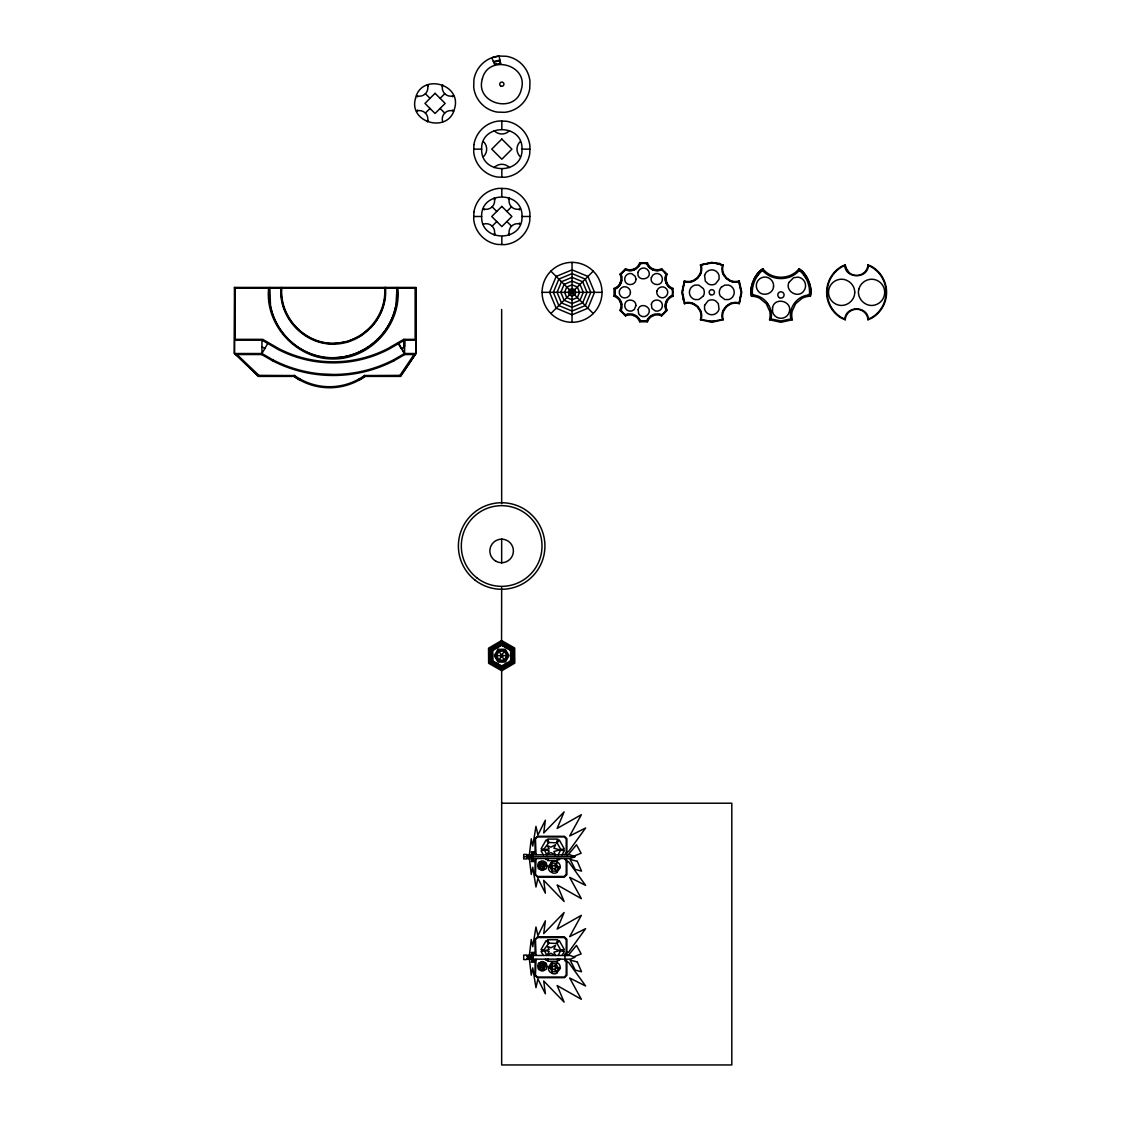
<?xml version="1.0" encoding="UTF-8"?>
<svg xmlns="http://www.w3.org/2000/svg" width="1121" height="1121" viewBox="0 0 1121 1121"><rect width="100%" height="100%" fill="white"/><g stroke="black" fill="none" stroke-linecap="round" stroke-linejoin="round"><path stroke-width="1.5" d="M403.77 347.916L403.812 339.341L415.148 339.341L415.148 288.209L397.801 288.209C401.626 324.936 370.056 359.252 333.217 358.958C296.378 359.252 264.794 324.936 268.634 288.209L235.214 288.209L235.214 339.341L262.734 339.341L278.611 348.547A119.134 119.134 0 0 0 387.866 348.547L403.812 339.341M540.504 868.397C536.931 872.502 537.099 858.63 540.574 862.82L538.753 865.86C542.438 874.941 550.075 860.396 540.574 862.82M540.504 969.034C536.931 973.14 537.099 959.268 540.574 963.457L538.753 966.512C542.438 975.578 550.075 961.033 540.574 963.457M540.742 868.537C538.066 870.863 546.417 870.961 543.797 868.579M540.812 862.68C538.192 860.297 546.558 860.396 543.881 862.722M540.742 969.175C538.066 971.501 546.417 971.599 543.797 969.217M540.812 963.317C538.192 960.935 546.558 961.033 543.881 963.359M544.049 868.439C547.524 872.628 547.693 858.756 544.119 862.862M544.049 969.076C547.524 973.266 547.693 959.394 544.119 963.5M397.044 287.424C401.122 323.969 369.986 358.482 333.217 358.174C296.434 358.482 265.299 323.969 269.376 287.424M500.597 665.412L500.274 668.48L500.428 666.939L492.595 662.483L491.362 663.408L493.829 661.558M502.712 645.906L503.049 642.837L502.881 644.379L510.728 648.835L511.961 647.91L509.495 649.76M762.714 270.511L762.855 268.76C771.542 280.054 790.333 280.054 799.021 268.76L802.118 271.142A29.959 29.959 0 0 1 810.903 292.329L810.385 296.21A18.987 18.987 0 0 0 802.174 298.242L795.672 303.637L792.141 311.316A18.987 18.987 0 0 0 792.309 319.779L780.931 322.288L769.567 319.779A18.987 18.987 0 0 0 769.735 311.316L766.203 303.637L759.688 298.242A18.987 18.987 0 0 0 751.49 296.21L750.972 292.329A29.959 29.959 0 0 1 759.744 271.142L762.855 268.76A22.49 22.49 0 0 0 753.494 280.965A22.49 22.49 0 0 0 751.49 296.21L752.639 295.005L752.289 292.329A28.642 28.642 0 0 1 760.683 272.067L762.714 270.511C771.78 281.245 790.095 281.245 799.161 270.511L799.021 268.76A22.49 22.49 0 0 1 808.381 280.965A22.49 22.49 0 0 1 810.385 296.21L809.236 295.005L809.586 292.329A28.642 28.642 0 0 0 801.193 272.067L799.161 270.511M529.378 854.72L531.27 838.83L532.755 846.089L535.964 826.345L537.926 834.991L545.366 820.194L543.727 832.987L564.115 811.884L557.151 828.433L581.351 814.701L569.678 836L585.624 827.985L568.445 851.764L566.89 851.764M529.378 955.358L531.27 939.468L532.755 946.727L535.964 926.983L537.926 935.643L545.366 920.845L543.727 933.625L564.115 912.522L557.151 929.071L581.351 915.339L569.678 936.638L585.624 928.636L568.445 952.402L566.89 952.402M481.652 149.135C480.671 123.212 522.989 123.212 522.008 149.135C522.989 175.058 480.671 175.058 481.652 149.135L473.777 149.135M481.652 216.493C480.671 190.584 522.989 190.584 522.008 216.493C522.989 242.416 480.671 242.416 481.652 216.493L473.777 216.493M614.098 288.447L614.098 296.21A10.271 10.271 0 0 1 619.983 310.405L625.476 315.898A10.271 10.271 0 0 1 639.685 321.783L647.434 321.783A10.271 10.271 0 0 1 661.642 315.898L667.121 310.405A10.271 10.271 0 0 1 673.006 296.21L673.006 288.447A10.271 10.271 0 0 1 667.121 274.239L661.642 268.76A10.271 10.271 0 0 1 647.434 262.875L639.685 262.875A10.271 10.271 0 0 1 625.476 268.76L619.983 274.239A10.271 10.271 0 0 1 614.098 288.447L614.995 289.12L614.995 295.524L615.877 295.902A11.238 11.238 0 0 1 621.454 309.368L621.09 310.265L623.066 312.829L625.616 314.791L626.513 314.426A11.238 11.238 0 0 1 639.979 320.003L640.357 320.886L643.552 321.307L646.761 320.886L647.139 320.003A11.238 11.238 0 0 1 660.591 314.426L661.488 314.791L664.052 312.829L666.014 310.265L665.664 309.368A11.238 11.238 0 0 1 671.241 295.902L672.124 295.524L672.544 292.329L672.124 289.12L671.241 288.742A11.238 11.238 0 0 1 665.664 275.29L666.014 274.393L664.052 271.828L661.488 269.867L660.591 270.231A11.238 11.238 0 0 1 647.139 264.654L646.761 263.757L643.552 263.337L640.357 263.757L639.979 264.654A11.238 11.238 0 0 1 626.513 270.231L625.616 269.867L623.066 271.828L621.09 274.393L621.454 275.29A11.238 11.238 0 0 1 615.877 288.742L614.995 289.12M614.714 288.91L614.714 295.748M682.493 290.801L684.637 281.469L686.584 281.875A13.312 13.312 0 0 0 693.633 280.796L697.556 278.078M741.135 293.856L738.991 303.188M625.476 315.898L625.616 314.791M661.488 269.867L661.642 268.76M769.567 319.779L771.024 318.967C773.616 307.574 764.312 295.454 752.639 295.005M845.234 319.779L844.814 318.967C845.809 305.571 867.416 305.571 868.411 318.967L867.976 319.779A11.392 11.392 0 0 0 864.375 312.241C860.143 308.261 853.067 308.261 848.835 312.241A11.392 11.392 0 0 0 845.234 319.779L841.633 318.28A29.959 29.959 0 0 1 841.633 266.378L845.234 264.878A11.392 11.392 0 0 0 848.835 272.417C853.067 276.397 860.143 276.397 864.375 272.417A11.392 11.392 0 0 0 867.976 264.878L871.592 266.378A29.959 29.959 0 0 1 871.592 318.28L867.976 319.779M867.976 264.878L868.411 265.691C867.332 279.423 845.164 278.877 844.688 265.102M700.443 319.779L701.62 317.579A13.564 13.564 0 0 0 700.513 310.405L697.738 306.397L693.731 303.623A13.564 13.564 0 0 0 686.556 302.516L684.37 303.693A12.863 12.863 0 0 1 693.451 304.267L697.248 306.888L699.868 310.699A12.863 12.863 0 0 1 700.443 319.779L711.807 322.288L723.185 319.779A12.863 12.863 0 0 1 723.746 310.699L726.38 306.888L730.177 304.267A12.863 12.863 0 0 1 739.257 303.693L741.78 292.329L739.257 280.965A12.863 12.863 0 0 1 730.177 280.39L726.38 277.756L723.746 273.958A12.863 12.863 0 0 1 723.185 264.878L711.807 262.37L700.443 264.878A12.863 12.863 0 0 1 699.868 273.958L697.248 277.756L693.451 280.39A12.863 12.863 0 0 1 684.37 280.965L681.848 292.329L684.37 303.693M723.185 264.878L722.008 267.064A13.564 13.564 0 0 0 723.115 274.253L725.876 278.26L729.897 281.035A13.564 13.564 0 0 0 737.072 282.142L739.257 280.965M261.936 353.577L261.95 340.125L234.821 340.139M236.979 354.53L261.669 354.53L261.95 353.521L272.809 359.799A131.788 131.788 0 0 0 320.704 373.868L333.245 374.47A131.788 131.788 0 0 0 393.667 359.799L404.527 353.521L415.933 353.521L415.933 287.424L234.429 287.424L234.429 353.521L258.559 376.404L294.038 376.404A61.207 61.207 0 0 0 364.998 376.404L400.477 376.404L415.933 353.521L414.013 354.53L399.945 375.381L364.451 375.549A60.226 60.226 0 0 1 294.585 375.549L258.965 375.381L236.979 354.53L234.429 353.521L261.95 353.521M700.443 264.878L711.807 263.071L719.57 263.379M294.333 375.381L294.038 376.404L294.585 375.549M333.217 358.174L333.217 357.725C363.302 357.571 390.528 334.773 395.937 305.178L397.016 287.887L385.456 287.887M498.341 664.122L497.304 666.785L497.822 665.454M505.501 645.864L506.019 644.533L502.979 642.978M504.982 647.195L506.019 644.533M258.559 376.404L258.965 375.381M633.897 315.646L634.276 314.749M652.842 269.909L653.207 269.012M684.37 280.965L682.563 292.329L684.791 302.894M739.257 303.693L741.065 292.329L738.837 281.763M557.095 858.518L557.697 860.662L547.665 860.662L548.281 858.518M556.45 842.488L557.697 839.083L547.665 839.083L548.926 842.488L557.053 842.852L560.808 849.522L558.216 854.833M557.095 959.156L557.697 961.3L547.665 961.3L548.281 959.156M556.45 943.125L557.697 939.72L547.665 939.72L548.926 943.125L557.053 943.49L560.808 950.16L558.216 955.47M261.669 354.53L272.347 360.696L272.809 359.799M556.254 870.947C559.659 873.96 548.912 873.96 552.317 870.947C564.311 873.315 554.264 855.449 549.724 866.813L552.317 870.947M556.254 863.408C559.659 860.382 548.912 860.382 552.317 863.408M556.254 971.585C559.659 974.611 548.912 974.611 552.317 971.585C564.311 973.953 554.264 956.087 549.724 967.451L552.317 971.585M556.254 964.046C559.659 961.019 548.912 961.019 552.317 964.046M844.814 265.691L845.234 264.878L845.795 267.667L848.835 272.417M699.098 276.228L700.275 274.141A13.312 13.312 0 0 0 701.059 271.871M559.982 858.518L559.309 859.709L558.048 858.518M562.055 854.833L564.325 850.825L560.808 850.222M559.982 959.156L559.309 960.361L558.048 959.156M562.055 955.47L564.325 951.463L560.808 950.874M299.868 378.898L299.363 379.781L293.8 376.236M496.477 655.687L499.041 651.189L504.226 651.147L506.846 655.617L504.282 660.129L499.097 660.171L496.477 655.687L500.344 655.673L500.989 654.524L499.041 651.189M495.202 663.968L494.333 665.103L496.085 662.847M499.097 660.171L501.017 656.794L500.344 655.673M506.846 655.617L502.979 655.645L502.306 654.524L504.226 651.147M504.282 660.129L502.32 656.794L502.979 655.645M508.107 647.349L508.99 646.214L507.238 648.47M261.445 354.39L267.751 343.474M545.381 858.518L546.053 859.709L547.314 858.518M557.053 842.852L559.309 840.035L564.325 848.919L560.808 849.522M545.381 959.156L546.053 960.361L547.314 959.156M557.053 943.49L559.309 940.673L564.325 949.557L560.808 950.16M549.724 867.374C545.927 866.281 551.182 875.165 552.008 870.765M556.562 863.59C557.487 859.12 562.854 868.425 558.538 866.995M549.724 968.012C545.927 966.919 551.182 975.816 552.008 971.403M556.562 964.228C557.487 959.772 562.854 969.076 558.538 967.633M548.926 842.488L543.951 849.158L546.894 854.833M548.926 943.125L543.951 949.795L546.894 955.47M646.761 263.757L647.434 262.875M639.685 321.783L640.357 320.886M620.754 274.351L625.574 269.516M756.731 276.621L758.581 274.211M684.791 281.763L686.556 282.142A13.564 13.564 0 0 0 693.731 281.035L697.738 278.26L700.513 274.253A13.564 13.564 0 0 0 701.62 267.064L701.256 265.313M738.837 302.894L737.072 302.516A13.564 13.564 0 0 0 729.897 303.623L725.876 306.397L723.115 310.405A13.564 13.564 0 0 0 722.008 317.579L723.185 319.779M234.892 353.956L237.61 355.988M258.096 375.955L240.048 358.3M425.405 113.053L430.016 108.443M440.105 98.354L444.729 93.744M492.175 226.162L496.785 221.538M506.874 211.449L511.484 206.839M550.873 313.516L593.247 271.142M661.53 315.141L664.263 313.039M614.098 296.21L614.995 295.524M672.124 289.12L673.006 288.447M564.942 955.19L566.89 953.831L566.89 939.342L564.494 936.946L537.477 936.946L535.081 939.342L535.081 953.831L536.034 955.19L535.46 939.552L537.449 937.548L564.353 937.548L566.217 939.762L566.217 952.738L564.942 953.831L564.942 960.795L566.217 961.888L566.217 974.864L564.353 977.092L537.449 977.092L535.46 975.088L536.034 959.45L535.081 960.795L535.081 975.284L537.477 977.68L564.494 977.68L566.89 975.284L566.89 960.795L564.942 959.45M365.25 376.236L359.687 379.781L359.182 378.898M543.951 849.494L541.051 848.919L546.053 840.035L547.665 840.035M543.951 850.25L541.051 850.825L543.307 854.833M557.697 859.709L558.51 859.232M543.951 950.132L541.051 949.557L546.053 940.673L547.665 940.673M543.951 950.902L541.051 951.463L543.307 955.47M557.697 960.361L558.51 959.884M501.591 645.262L492.623 650.516L492.694 660.914L501.732 666.056L510.7 660.787L510.63 650.404L501.591 645.262L501.563 641.997L513.446 648.751L513.53 662.413L501.746 669.321L489.877 662.567L489.779 648.905L501.563 641.997L501.662 587.684M489.877 662.567L492.694 660.914M510.63 650.404L513.446 648.751M509.579 661.446L512.059 663.268L510.826 662.357L503.035 666.925L503.147 668.326L506.089 666.603L505.627 665.398M508.219 663.884L509.046 664.865L511.989 663.142M415.709 340.139L404.597 340.125L388.342 349.472A120.171 120.171 0 0 1 278.134 349.472L261.95 340.125M272.347 360.696A132.796 132.796 0 0 0 394.13 360.696L405.045 354.39L398.726 343.474M549.724 866.981L548.211 866.687L551.672 862.147M556.913 872.194L560.374 867.654L558.538 867.36M549.724 967.619L548.211 967.325L551.672 962.785M556.913 972.846L560.374 968.306L558.538 967.998M512.059 654.089L513.32 653.865L513.306 650.46L512.045 651.077L512.101 660.101L513.53 660.703L510.686 659.498M492.68 659.61L489.863 660.858L491.278 660.241L491.208 651.217L489.793 650.614L492.637 651.819M510.63 651.707L513.46 650.46M566.946 854.833L568.795 854.048L576.502 844.786L581.14 853.263L573.658 856.178M566.946 955.47L568.795 954.686L576.502 945.437L581.14 953.901L573.658 956.816M700.947 265.145L708.752 263.211M620.249 301.983L621.146 301.619M665.972 283.038L666.869 282.674M845.36 265.467L841.913 266.882A29.37 29.37 0 0 0 841.913 317.775L844.814 318.967M722.372 319.345L711.807 321.587L701.256 319.345M792.309 319.779L790.837 318.967L780.931 320.97L771.024 318.967M868.411 318.967L871.297 317.775A29.37 29.37 0 0 0 871.297 266.882L868.411 265.691M791.356 275.948L787.811 277.279M533.176 854.833L570.169 854.833L574.961 856.682L570.169 858.518L533.176 858.518M491.264 658.742L492.68 658.321M543.951 849.872L549.192 848.863L547.37 845.71L550.943 847.126L555.624 844.702L553.9 848.219L559.757 849.872L553.9 851.526L555.526 854.833M493.394 61.557L499.952 60.086M489.751 657.537L491.25 657.228M489.835 657.452L492.665 657.018M510.658 654.3L513.32 653.865M666.014 274.393L667.121 274.239M619.983 310.405L621.09 310.265M646.971 321.166L640.147 321.166M716.403 321.237L707.225 321.237M809.236 295.005C797.563 295.454 788.259 307.574 790.837 318.967M807.4 295.538L809.544 295.341M269.404 287.901L280.965 287.915C278.47 317.271 303.763 344.357 333.175 344.133C362.812 344.413 388.132 316.977 385.484 287.452L385.021 287.424A51.986 51.986 0 0 1 371.443 326.912L360.43 335.978L347.356 341.723L333.217 343.671C303.819 343.909 278.751 316.697 281.399 287.424L281.399 287.649M537.898 865.762L538.767 865.734M545.619 865.524L546.712 865.496M537.898 966.4L538.767 966.372M545.619 966.162L546.712 966.134M489.765 653.865L491.236 654.23M489.975 654.132L492.651 654.426M489.737 654.37L490.564 654.272M489.737 654.51L490.564 654.538M500.989 654.524L502.306 654.524M489.779 654.818L490.564 654.86M489.765 655.168L490.564 655.028M489.751 655.393L490.564 655.295M501.017 656.794L502.32 656.794M512.087 657.088L513.502 657.284L510.672 656.892M489.849 658.321L489.793 651.119M489.863 660.717L489.737 658.812M522.008 149.135L529.883 149.135M522.008 216.493L529.883 216.493M234.429 287.789L415.933 287.789M542.102 292.329L602.019 292.329A29.959 29.959 0 0 0 557.081 266.378A29.959 29.959 0 0 0 557.081 318.28A29.959 29.959 0 0 0 602.019 292.329M234.429 353.157L234.821 287.424M415.933 353.157L415.709 287.789M414.013 354.53L404.807 354.53L401.626 348.491L404.569 346.823L404.597 340.125L404.597 353.521M501.662 803.211L731.803 803.211L731.803 1064.95L501.662 1064.95L501.662 669.377M527.767 855.701L526.772 855.701L526.772 854.426L523.703 854.426L523.703 858.924L526.772 858.924L526.772 857.663L527.767 857.663M530.99 855.701L532.363 855.701L531.34 851.82L534.142 851.82L534.142 852.997L533.176 852.997L533.176 860.353L534.142 860.353L534.142 861.531L531.34 861.531L532.363 857.663L530.99 857.663M523.703 856.682L574.961 856.682M566.89 861.587L568.445 861.587L585.624 885.366L569.678 877.351L581.351 898.65L557.151 884.917L564.115 901.48L543.727 880.363L545.366 893.157L537.926 878.36L535.964 887.005L532.755 867.262L531.27 874.52L529.378 858.644M533.176 955.47L570.169 955.47L574.961 957.32L570.169 959.156L533.176 959.156M527.767 956.339L526.772 956.339L526.772 955.064L523.703 955.064L523.703 959.576L526.772 959.576L526.772 958.301L527.767 958.301M530.99 956.339L532.363 956.339L531.34 952.458L534.142 952.458L534.142 953.635L533.176 953.635L533.176 960.991L534.142 960.991L534.142 962.168L531.34 962.168L532.363 958.301L530.99 958.301M566.89 962.224L568.445 962.224L585.624 986.004L569.678 978.002L581.351 999.287L557.151 985.555L564.115 1002.118L543.727 981.001L545.366 993.795L537.926 978.997L535.964 987.643L532.755 967.899L531.27 975.172L529.378 959.282M537.912 865.384L538.767 865.426M545.605 865.804L546.712 865.874M537.912 966.022L538.767 966.078M545.605 966.456L546.712 966.512M752.317 295.341L754.475 295.538M714.862 263.211L722.667 265.145M619.983 274.239L621.09 274.393M666.014 310.265L667.121 310.405M545.324 849.872L549.192 850.895L547.37 854.02L550.943 852.633L555.231 854.833M491.222 652.716L492.637 653.123M719.388 264.066L722.372 265.313M620.249 282.674L621.146 283.038M665.972 301.619L666.869 301.983M555.231 955.47L550.943 953.27L547.37 954.658L549.192 951.547L545.324 950.51L549.192 949.501L547.37 946.348L550.943 947.763L555.624 945.339L553.9 948.856L559.757 950.51L553.9 952.163L555.526 955.47M695.721 305.038L693.633 303.861A13.312 13.312 0 0 0 691.363 303.076M508.92 646.355L511.891 648.036M489.779 648.905L492.623 650.516M510.7 660.787L513.53 662.413M491.432 663.282L494.403 664.963M497.374 666.659L500.344 668.34M261.95 346.823L264.85 348.491M557.697 840.035L558.51 840.512M546.866 859.232L547.665 859.709M557.697 940.673L558.51 941.15M546.866 959.884L547.665 960.361M415.569 354.054L400.842 375.871M493.744 649.872L491.25 648.05L492.497 648.961L500.288 644.393L500.092 642.865L500.47 645.92M672.124 295.524L673.006 296.21M726.072 278.078L729.995 280.796A13.312 13.312 0 0 0 737.043 281.875L738.991 281.469L741.135 290.801M425.405 93.744L430.016 98.354M440.105 108.443L444.729 113.053M492.175 206.839L496.785 211.449M506.874 221.538L511.484 226.162M550.873 271.142L593.247 313.516M762.756 270.021L764.578 271.955M697.556 306.579L700.275 310.517A13.312 13.312 0 0 1 701.059 312.787M495.09 647.434L494.207 646.313L495.986 648.555M507.337 662.763L509.046 664.865M804.219 275.416L806.055 277.826M664.263 271.618L666.364 274.351M639.685 262.875L640.357 263.757M646.761 320.886L647.434 321.783M766.96 303.048L768.347 305.178M364.451 375.549L364.998 376.404L364.703 375.381M551.252 862.385L552.008 863.59M556.562 870.765L557.333 871.956M551.252 963.037L552.008 964.228M556.562 971.403L557.333 972.594M546.866 840.512L548.323 842.852M546.866 941.15L548.323 943.49M506.089 666.603L505.095 664.08M397.829 342.802L401.206 348.659M724.53 276.228L723.353 274.141A13.312 13.312 0 0 1 722.555 271.871M399.945 375.381L400.477 376.404M393.667 359.799L394.13 360.696M633.897 269.012L634.276 269.909M652.842 314.749L653.207 315.646M494.964 65.382L491.811 57.746L498.999 56.05L506.37 56.274A28.277 28.277 0 0 1 529.967 81.357L529.743 88.727A28.277 28.277 0 0 1 504.66 112.324L497.29 112.1A28.277 28.277 0 0 1 473.693 87.032L473.917 79.647A28.277 28.277 0 0 1 498.999 56.05L500.891 64.135M498.228 647.237L497.149 644.589L497.682 645.92M770.253 309.746L770.659 311.12M790.88 317.061L791.244 319.191M661.488 314.791L661.642 315.898M625.476 268.76L625.616 269.867M682.493 293.856L683.306 299.966M502.853 665.398L503.231 668.452M269.867 287.887L270.483 305.178A63.701 63.701 0 0 0 395.923 305.164M513.348 657.284L513.376 660.703M501.732 666.056L501.746 669.321M572.06 262.37L572.06 322.288M563.513 849.396L563.513 850.349M563.513 950.033L563.513 950.986M541.849 849.396L541.849 850.349M541.849 950.033L541.849 950.986M501.83 121.082L501.83 128.957M501.83 169.313L501.83 177.188M501.83 188.44L501.83 196.315M501.83 236.671L501.83 244.546M501.662 309.48L501.662 503.707M501.662 538.697L501.662 563.19M722.555 312.787A13.312 13.312 0 0 1 723.353 310.517L726.072 306.579L729.995 303.861A13.312 13.312 0 0 1 732.265 303.076M734.633 302.712A13.312 13.312 0 0 1 737.043 302.768M686.584 302.768A13.312 13.312 0 0 1 688.981 302.712M647.406 320.144A10.944 10.944 0 0 1 651.581 315.716M652.954 315.029A10.944 10.944 0 0 1 654.412 314.539M659.008 314.356A10.944 10.944 0 0 1 660.507 314.721M628.11 314.356A10.944 10.944 0 0 0 626.611 314.721L625.574 315.141L622.842 313.039L620.754 310.307L621.16 309.27A10.944 10.944 0 0 0 621.538 307.785M632.692 314.539A10.944 10.944 0 0 1 634.15 315.029M635.537 315.716A10.944 10.944 0 0 1 636.798 316.584M638.914 318.826A10.944 10.944 0 0 1 639.699 320.144M615.737 296.182A10.944 10.944 0 0 1 617.054 296.981M620.866 301.731A10.944 10.944 0 0 1 621.623 304.702M621.623 279.956A10.944 10.944 0 0 1 620.866 282.926M620.165 284.3A10.944 10.944 0 0 1 615.737 288.475M621.16 275.374A10.944 10.944 0 0 1 621.538 276.873M639.699 264.514A10.944 10.944 0 0 1 638.914 265.831M635.537 268.942A10.944 10.944 0 0 1 634.15 269.629M632.692 270.119A10.944 10.944 0 0 1 626.611 269.937M659.008 270.301A10.944 10.944 0 0 1 655.939 270.399M652.954 269.629A10.944 10.944 0 0 1 651.581 268.942M650.306 268.073A10.944 10.944 0 0 1 648.204 265.831M670.05 287.677A10.944 10.944 0 0 1 667.822 285.575M666.939 284.3A10.944 10.944 0 0 1 666.252 282.926M665.762 281.469A10.944 10.944 0 0 1 665.944 275.374M665.944 309.27A10.944 10.944 0 0 1 665.762 303.188M666.252 301.731A10.944 10.944 0 0 1 666.939 300.344M670.05 296.981A10.944 10.944 0 0 1 671.367 296.182M508.444 198.992A10.425 10.425 0 0 0 509.48 198.011A8.492 8.492 0 0 0 520.312 208.842A10.425 10.425 0 0 0 519.331 209.879M495.216 198.992A10.425 10.425 0 0 1 494.179 198.011A8.492 8.492 0 0 1 483.347 208.842A10.425 10.425 0 0 1 484.328 209.879M519.331 223.107A10.425 10.425 0 0 0 520.312 224.158A8.492 8.492 0 0 0 509.48 234.976A10.425 10.425 0 0 0 508.444 233.995M495.216 233.995A10.425 10.425 0 0 0 494.179 234.976A8.492 8.492 0 0 0 483.347 224.158M494.179 167.618A10.425 10.425 0 0 1 509.48 167.618M520.312 156.786A10.425 10.425 0 0 1 520.312 141.484M509.48 130.653A10.425 10.425 0 0 1 494.179 130.653M483.347 141.484A10.425 10.425 0 0 1 483.347 156.786M442.725 121.881A8.492 8.492 0 0 1 453.557 111.049A10.425 10.425 0 0 1 452.562 110.012M452.562 96.784A10.425 10.425 0 0 1 453.557 95.747A8.492 8.492 0 0 1 442.725 84.916A10.425 10.425 0 0 1 441.674 85.897M417.573 110.012A10.425 10.425 0 0 1 416.578 111.049A8.492 8.492 0 0 1 427.409 121.881A10.425 10.425 0 0 1 428.446 120.9M417.573 96.784A10.425 10.425 0 0 0 416.578 95.747A8.492 8.492 0 0 0 427.409 84.916A10.425 10.425 0 0 0 428.446 85.897M473.917 144.595L473.693 151.966A28.277 28.277 0 0 0 497.29 177.048L504.66 177.272A28.277 28.277 0 0 0 529.743 153.675L529.967 146.291A28.277 28.277 0 0 0 506.37 121.222L498.999 120.998A28.277 28.277 0 0 0 473.917 144.595M473.917 211.953L473.693 219.338A28.277 28.277 0 0 0 497.29 244.406L504.66 244.644A28.277 28.277 0 0 0 529.743 221.047L529.967 213.663A28.277 28.277 0 0 0 506.37 188.58L498.999 188.356A28.277 28.277 0 0 0 473.917 211.953M384.601 287.817C387.095 316.584 362.503 343.236 333.666 343.278L333.245 343.278C304.211 343.516 279.311 316.767 281.819 287.817L384.601 287.817M536.034 858.798L535.46 874.45L537.449 876.454L564.353 876.454L566.217 874.226L566.217 861.25L564.942 858.798L566.89 860.157L566.89 874.646L564.494 877.042L537.477 877.042L535.081 874.646L535.081 860.157L536.034 858.798M415.569 98.172C407.918 122.96 448.792 133.917 454.551 108.625C462.216 83.837 421.342 72.879 415.569 98.172M482.338 78.96C474.687 103.749 515.562 114.706 521.321 89.414C528.972 64.626 488.097 53.668 482.338 78.96M630.45 292.329C630.577 296.476 625.56 299.377 622.015 297.191A5.619 5.619 0 0 1 622.015 287.466C625.56 285.28 630.577 288.181 630.45 292.329M635.929 279.087C636.21 285.407 626.247 286.724 624.887 280.544A5.619 5.619 0 0 1 631.768 273.664L635.173 276.27L635.929 279.087M638.129 272.151C635.719 282.324 653.375 279.998 648.414 270.792A5.619 5.619 0 0 0 638.69 270.792L638.129 272.151M635.929 305.571L634.29 309.536L631.768 310.993A5.619 5.619 0 0 1 624.887 304.113C626.247 297.934 636.21 299.251 635.929 305.571M638.129 309.606L638.69 313.866A5.619 5.619 0 0 0 648.414 313.866C652.688 306.846 640.063 301.619 638.129 309.606M651.371 277.63C649.241 284.538 660.619 287.579 662.231 280.544A5.619 5.619 0 0 0 655.337 273.664L652.828 275.107L651.371 277.63M651.371 304.113L651.932 308.373L655.337 310.993A5.619 5.619 0 0 0 662.231 304.113C661.04 298.718 652.562 298.718 651.371 304.113M656.99 290.914C655.589 295.384 661.054 299.587 665.019 297.079A5.479 5.479 0 0 0 665.019 287.579C662.049 285.785 657.817 287.536 656.99 290.914M704.577 275.402L705.319 281.091L708.066 283.837A7.497 7.497 0 0 0 715.562 283.837L719.051 279.283L719.051 275.402A7.497 7.497 0 0 0 704.577 275.402M704.577 305.374L704.577 309.242A7.497 7.497 0 0 0 719.051 309.242L718.295 303.567L715.562 300.82A7.497 7.497 0 0 0 708.066 300.82L704.577 305.374M772.565 307.392L772.565 311.876A8.66 8.66 0 0 0 789.31 311.876C792.589 301.227 775.045 296.533 772.565 307.392M854.734 292.329C854.889 300.624 846.215 307.294 838.228 304.996A13.116 13.116 0 0 1 838.228 279.661C846.215 277.363 854.889 284.019 854.734 292.329M858.924 288.938C856.136 298.214 865.692 307.785 874.983 304.996A13.116 13.116 0 0 0 874.983 279.661C868.215 277.812 860.704 282.142 858.924 288.938M530.709 854.987L530.401 856.402L528.047 856.402L528.047 854.987L530.709 854.987M530.709 955.624L530.401 957.04L528.047 957.04L528.047 955.624L530.709 955.624M773.532 286.836C772.859 294.206 762.364 297.023 758.09 290.97A8.646 8.646 0 0 1 763.821 277.125C769.244 276.312 774.345 281.413 773.532 286.836M788.932 282.394C784.798 291.222 798.208 298.957 803.785 290.97A8.646 8.646 0 0 0 798.054 277.125L793.612 277.714L788.932 282.394M556.17 276.439L549.584 292.329L556.17 308.219L572.06 314.805L587.95 308.219L594.536 292.329L587.95 276.439L572.06 269.853L556.17 276.439M558.819 279.087L553.34 292.329L558.819 305.571L572.06 311.049L585.302 305.571L590.795 292.329L585.302 279.087L572.06 273.594L558.819 279.087M561.467 281.735L557.081 292.329L561.467 302.922L572.06 307.308L582.654 302.922L587.04 292.329L582.654 281.735L572.06 277.349L561.467 281.735M564.115 284.384L560.822 292.329L564.115 300.274L572.06 303.567L580.005 300.274L583.298 292.329L580.005 284.384L572.06 281.091L564.115 284.384M566.764 287.032L564.578 292.329L566.764 297.626L572.06 299.811L577.357 297.626L579.557 292.329L577.357 287.032L572.06 284.832L566.764 287.032M569.412 289.68L568.319 292.329L569.412 294.977L572.06 296.07L574.709 294.977L575.802 292.329L574.709 289.68L572.06 288.587L569.412 289.68M555.834 864.529L554.923 866.323L557.978 867.178L554.923 868.018L555.834 869.812L553.382 868.579L551.504 869.293L552.471 867.696L550.439 867.178L552.471 866.659L551.504 865.048L553.382 865.776L555.834 864.529M555.834 965.167L554.923 966.975L557.978 967.815L554.923 968.656L555.834 970.45L553.382 969.217L551.504 969.931L552.471 968.334L550.439 967.815L552.471 967.297L551.504 965.685L553.382 966.414L555.834 965.167M543.531 863.59L542.816 864.978L545.184 865.664L542.788 866.295L543.475 867.696L541.583 866.715L540.126 867.248L540.883 866.015L539.313 865.594L540.897 865.202L540.168 863.941L541.611 864.529L543.531 863.59M543.531 964.228L542.816 965.615L545.184 966.302L542.788 966.933L543.475 968.334L541.583 967.353L540.126 967.885L540.883 966.652L539.313 966.232L540.897 965.854L540.168 964.592L541.611 965.167L543.531 964.228M497.934 649.311L494.305 655.715L498.032 662.049L505.375 662.007L509.018 655.603L505.291 649.269L497.934 649.311M498.355 650.026L495.132 655.701L498.439 661.334L504.968 661.292L508.191 655.617L504.884 649.984L498.355 650.026M703.315 296.07L698.775 299.559L694.894 299.559A7.497 7.497 0 0 1 694.894 285.098L698.775 285.098L703.315 288.587A7.497 7.497 0 0 1 703.315 296.07M721.504 287.032L720.313 288.587A7.497 7.497 0 0 0 720.313 296.07L724.853 299.559L728.734 299.559A7.497 7.497 0 0 0 728.734 285.098L724.853 285.098L721.504 287.032M537.449 836.897L535.46 838.914L536.034 854.552L535.081 853.193L535.081 838.704L537.477 836.308L564.494 836.308L566.89 838.704L566.89 853.193L564.942 854.552L566.217 852.1L566.217 839.125L564.353 836.897L537.449 836.897M435.06 93.309L424.971 103.398L435.06 113.487L445.163 103.398L435.06 93.309M501.83 139.046L491.741 149.135L501.83 159.224L511.919 149.135L501.83 139.046M501.83 206.404L491.741 216.493L501.83 226.582L511.919 216.493L501.83 206.404M501.563 640.553L488.532 648.19L488.63 663.296L501.76 670.764L514.791 663.128L514.693 648.022L501.563 640.553M501.662 655.182L501.662 656.135L501.662 655.182M496.449 64.093L495.3 64.57L494.235 62.005L499.49 60.828L500.134 63.617L496.449 64.093M530.99 854.72L527.767 854.72L527.767 858.644L530.99 858.644L530.99 854.72M530.401 856.948L528.047 856.948L528.047 858.364L530.709 858.364L530.401 856.948M530.99 955.358L527.767 955.358L527.767 959.282L530.99 959.282L530.99 955.358M530.401 957.586L528.047 957.586L528.047 959.001L530.709 959.001L530.401 957.586M577.273 861.306L570.099 859.443L575.241 869.462L581.547 871.115L577.273 861.306M577.273 961.944L570.099 960.08L575.241 970.113L581.547 971.753L577.273 961.944M710.49 294.627A2.648 2.648 0 0 0 714.469 292.329A2.648 2.648 0 0 0 710.49 290.031A2.648 2.648 0 0 0 710.49 294.627M779.361 297.668A3.153 3.153 0 0 0 784.097 294.935A3.153 3.153 0 0 0 779.361 292.203A3.153 3.153 0 0 0 779.361 297.668M475.164 580.202A43.257 43.257 0 0 0 544.526 551.854A43.257 43.257 0 0 0 485.295 505.949A43.257 43.257 0 0 0 475.164 580.202M476.943 577.904A40.356 40.356 0 0 0 541.639 551.462A40.356 40.356 0 0 0 486.402 508.654A40.356 40.356 0 0 0 476.943 577.904M495.748 561.131A11.771 11.771 0 0 0 513.404 550.943A11.771 11.771 0 0 0 495.748 540.742A11.771 11.771 0 0 0 495.748 561.131M500.779 86.023A2.116 2.116 0 0 0 503.946 84.187A2.116 2.116 0 0 0 500.779 82.351A2.116 2.116 0 0 0 500.779 86.023"/></g></svg>
